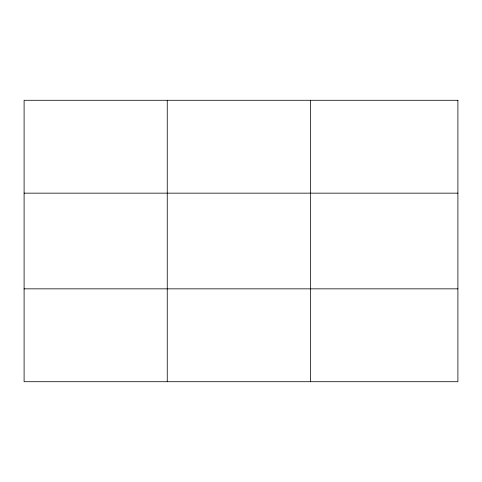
<?xml version="1.0" encoding="UTF-8"?>
<svg xmlns="http://www.w3.org/2000/svg" width="482" height="482" viewBox="0 0 482 482"><rect width="100%" height="100%" fill="white"/><g stroke="black" fill="none" stroke-linecap="round" stroke-linejoin="round"><path stroke-width="0.72" d="M167.254 381.714L167.254 100.286M310.408 381.714L310.408 100.286M24.1 193.155L457.9 193.155M24.1 288.845L457.9 288.845M457.9 100.286L457.9 381.714L24.1 381.714L24.1 100.286L457.9 100.286"/></g></svg>
